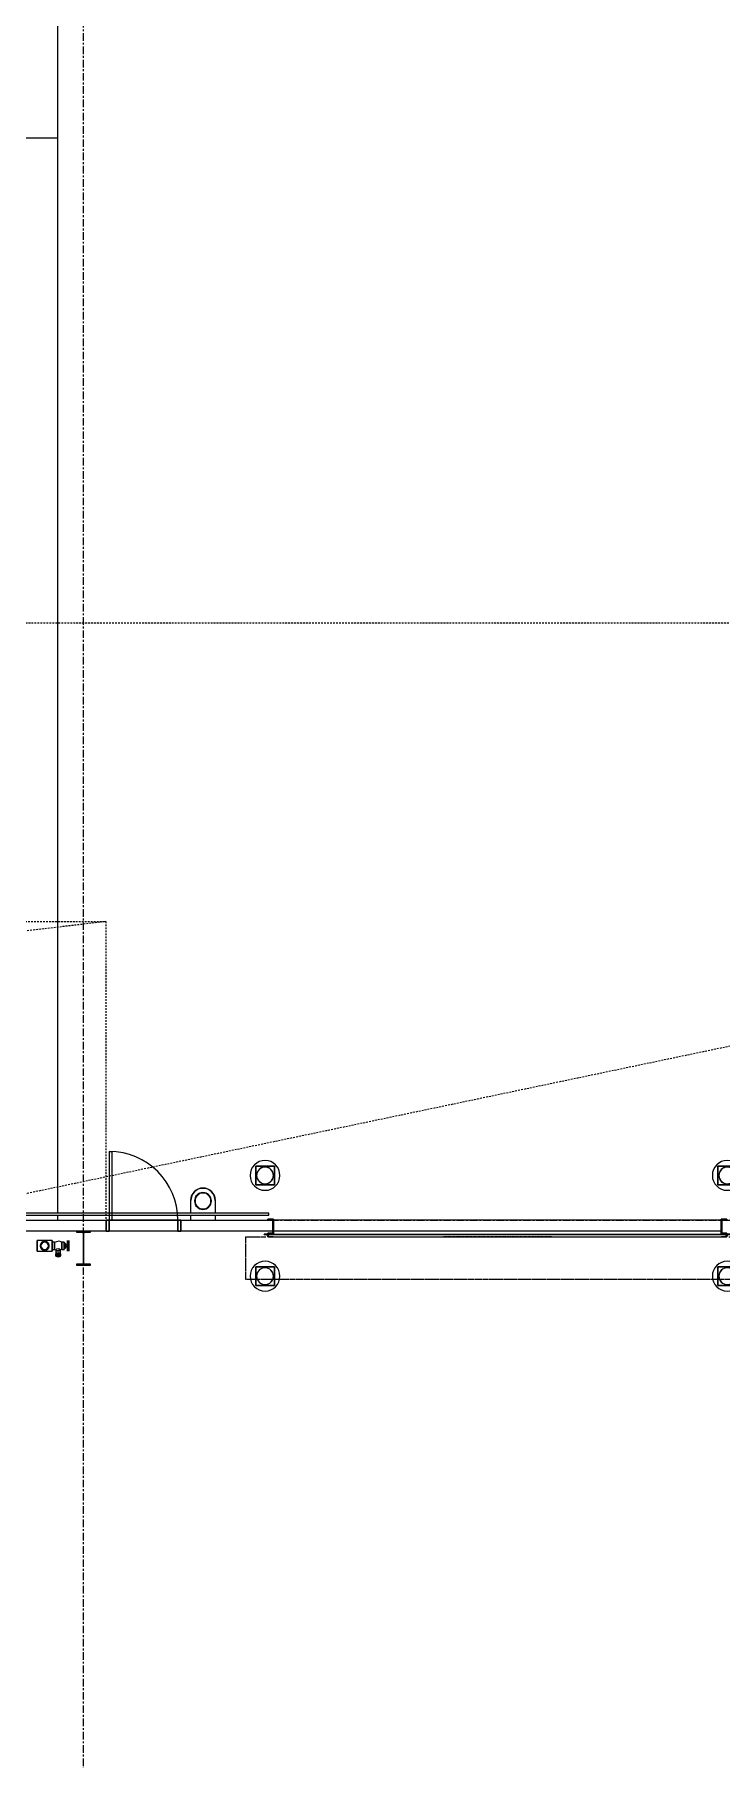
# Model space of a CAD drawing. Header units: millimetres. Extents: x -677815 to 406757, y -145898 to 39000.
# Drawn here: x 186596 to 195800, y -7227 to 15884 of the extents above; entities that cross this region are included whole.
import ezdxf

# ---------------------------------------------------------------- set-up
doc = ezdxf.new("R2010")
doc.units = ezdxf.units.MM
doc.header["$LTSCALE"] = 8
for name, pattern in [('Xref building Toll$0$_SBA Dash - Loose', [5, 3, -2]), ('Xref building Toll$0$_SBA Dash - Tight', [1.6, 1, -0.6]), ('Xref building Toll$0$CENTER', [7, 4, -1, 1, -1]), ('Xref building Toll$0$Grid Line', [22.225, 12.7, -3.175, 3.175, -3.175])]:
    doc.linetypes.add(name, pattern=pattern)
for name, color, linetype, lineweight in [('Xref building Toll$0$A-DETL', 8, 'Continuous', 9), ('Xref building Toll$0$A-DOOR', 8, 'Continuous', 9), ('Xref building Toll$0$A-DOOR-FRAM', 8, 'Continuous', 9), ('Xref building Toll$0$A-DOOR-HDLN', 8, 'Continuous', 9), ('Xref building Toll$0$A-FLOR', 8, 'Continuous', 25), ('Xref building Toll$0$A-GENM', 8, 'Continuous', 9), ('Xref building Toll$0$A-WALL', 8, 'Continuous', 9), ('Xref building Toll$0$P-PIPE', 8, 'Continuous', 9), ('Xref building Toll$0$S-COLS', 8, 'Continuous', 9)]:
    doc.layers.add(name, color=color, linetype=linetype, lineweight=lineweight)
doc.layers.add('Xref building Toll$0$S-GRID', color=8, linetype='Continuous')

# ---------------------------------------------------------------- blocks, each defined once
blk = doc.blocks.new('Xref building Toll$0$Toll Grids')
at = {"layer": 'Xref building Toll$0$S-GRID', "linetype": 'Xref building Toll$0$Grid Line'}
for p, q in [((187253, -125373.3), (187253, 36031.5)), ((-9195.8, 0), (280997.7, 0))]:
    blk.add_line(p, q, dxfattribs=at)
blk = doc.blocks.new('Xref building Toll$0$_SBA ROLLER LVDoor_C Clip At Side - 6000W x 5000H-1588131-MASTER GROUND FLOOR')
at = {"layer": 'Xref building Toll$0$A-DOOR', "linetype": 'Xref building Toll$0$CENTER'}
for p, q in [((-3300, 75), (-3300, 75)), ((3300, 75), (3300, 75)), ((-724, -147), (0, -147)), ((0, -147), (-724, -147)), ((724, -147), (0, -147)), ((724, -147), (0, -147))]:
    blk.add_line(p, q, dxfattribs=at)
at = {"layer": 'Xref building Toll$0$A-DOOR'}
for p, q in [((-3000, 87), (-3075, 87)), ((-3075, 87), (-3075, 75)), ((-3075, 75), (-3075, 87)), ((-3075, 87), (-3000, 87)), ((-3075, 87), (-3075, 87)), ((-3075, 75), (-3018, 75)), ((-3018, 75), (-3075, 75)), ((-3075, 75), (-3075, 75)), ((-3006, 63), (-3006, -89)), ((-3006, -89), (-3006, 63)), ((-3000, -113), (-3000, 87)), ((-3000, 87), (-3000, -113)), ((-3000, 87), (-3000, 87)), ((3000, 87), (3000, -113)), ((3075, 87), (3000, 87)), ((3000, 87), (3075, 87)), ((3000, -113), (3000, 87)), ((3000, 87), (3000, 87)), ((3006, -89), (3006, 63)), ((3006, 63), (3006, -89)), ((3018, 75), (3075, 75)), ((3075, 75), (3018, 75)), ((3075, 75), (3075, 87)), ((3075, 87), (3075, 75)), ((3075, 87), (3075, 87)), ((3075, 75), (3075, 75)), ((-3075, -113), (-3125, -113)), ((-3125, -113), (-3125, -118)), ((-3125, -118), (-3125, -113)), ((-3125, -113), (-3075, -113)), ((-3125, -113), (-3125, -113)), ((-3125, -118), (-3080, -118)), ((-3080, -118), (-3125, -118)), ((-3125, -118), (-3125, -118)), ((-3080, -118), (-3080, -138)), ((-3080, -138), (-3080, -118)), ((-3080, -118), (-3080, -118)), ((-3080, -138), (-3075, -138)), ((-3075, -138), (-3080, -138)), ((-3080, -138), (-3080, -138)), ((-3018, -101), (-3075, -101)), ((-3075, -101), (-3075, -113)), ((-3075, -113), (-3075, -101)), ((-3075, -101), (-3018, -101)), ((-3075, -101), (-3075, -101)), ((-3075, -113), (-3000, -113)), ((-3000, -113), (-3075, -113)), ((-3075, -113), (-3075, -113)), ((-3075, -138), (-3075, -113)), ((-3075, -113), (-3075, -138)), ((-3075, -113), (-3075, -113)), ((-3075, -138), (-3075, -138)), ((3068, -117), (-3068, -117)), ((-3068, -117), (-3068, -147)), ((3068, -117), (-3068, -117)), ((-3068, -117), (-3068, -147)), ((-3068, -117), (3068, -117)), ((-3068, -117), (-3068, -117)), ((-3068, -117), (-3068, -147)), ((-3068, -147), (3068, -147)), ((-3068, -147), (3068, -147)), ((-3068, -147), (3068, -147)), ((-3068, -147), (-3068, -147)), ((-3000, -113), (-3000, -113)), ((3000, -113), (3075, -113)), ((3075, -113), (3000, -113)), ((3000, -113), (3000, -113)), ((3075, -101), (3018, -101)), ((3018, -101), (3075, -101)), ((3068, -147), (3068, -117)), ((3068, -147), (3068, -117)), ((3068, -147), (3068, -117)), ((3068, -117), (3068, -117)), ((3068, -147), (3068, -147)), ((3075, -113), (3075, -101)), ((3075, -101), (3075, -113)), ((3075, -101), (3075, -101)), ((3075, -113), (3075, -113)), ((3125, -113), (3075, -113)), ((3075, -113), (3075, -138)), ((3075, -138), (3075, -113)), ((3075, -113), (3125, -113)), ((3075, -113), (3075, -113)), ((3075, -138), (3080, -138)), ((3080, -138), (3075, -138)), ((3075, -138), (3075, -138)), ((3080, -118), (3125, -118)), ((3080, -138), (3080, -118)), ((3080, -118), (3080, -138)), ((3125, -118), (3080, -118)), ((3080, -118), (3080, -118)), ((3080, -138), (3080, -138)), ((3125, -118), (3125, -113)), ((3125, -113), (3125, -118)), ((3125, -113), (3125, -113)), ((3125, -118), (3125, -118))]:
    blk.add_line(p, q, dxfattribs=at)
at = {"layer": 'Xref building Toll$0$A-DOOR', "linetype": 'Xref building Toll$0$_SBA Dash - Tight'}
for p, q in [((-3375, -147), (-3100, -147)), ((-3375, -147), (-3375, -717)), ((3100, -147), (3375, -147)), ((3375, -147), (3375, -717)), ((-3375, -717), (3375, -717))]:
    blk.add_line(p, q, dxfattribs=at)
at = {"layer": 'Xref building Toll$0$A-DOOR'}
for centre, start, end in [((-3018, 63), 0, 90), ((-3018, 63), 0, 90), ((3018, 63), 90, 180), ((3018, 63), 90, 180), ((-3018, -89), 270, 0), ((-3018, -89), 270, 0), ((3018, -89), 180, 270), ((3018, -89), 180, 270)]:
    blk.add_arc(centre, 12, start, end, dxfattribs=at)
at = {"layer": 'Xref building Toll$0$A-DOOR-FRAM'}
for p, q in [((-3062, 75), (-3062, 75)), ((3062, 75), (-3062, 75)), ((3062, 75), (3062, 75)), ((-3075, -151), (-3075, -113)), ((-3075, -113), (-3005, -113)), ((-3075, -113), (-3075, -113)), ((-3005, -151), (-3075, -151)), ((-3075, -151), (-3075, -151)), ((-3005, -115), (-3073, -115)), ((-3073, -115), (-3073, -149)), ((-3073, -115), (-3073, -115)), ((-3073, -149), (-3005, -149)), ((-3073, -149), (-3073, -149)), ((-3005, -113), (-3005, -115)), ((-3005, -113), (-3005, -113)), ((-3005, -115), (-3005, -115)), ((-3005, -149), (-3005, -151)), ((-3005, -149), (-3005, -149)), ((-3005, -151), (-3005, -151)), ((3005, -115), (3005, -113)), ((3005, -113), (3075, -113)), ((3005, -113), (3005, -113)), ((3073, -115), (3005, -115)), ((3005, -115), (3005, -115)), ((3005, -149), (3073, -149)), ((3005, -151), (3005, -149)), ((3005, -149), (3005, -149)), ((3075, -151), (3005, -151)), ((3005, -151), (3005, -151)), ((3073, -149), (3073, -115)), ((3073, -115), (3073, -115)), ((3073, -149), (3073, -149)), ((3075, -113), (3075, -151)), ((3075, -113), (3075, -113)), ((3075, -151), (3075, -151))]:
    blk.add_line(p, q, dxfattribs=at)
at = {"layer": 'Xref building Toll$0$A-DOOR-FRAM', "lineweight": 18}
for p, q in [((-3005, -113), (-3075, -113)), ((-3075, -113), (-3075, -151)), ((-3075, -151), (-3005, -151)), ((-3073, -149), (-3073, -115)), ((-3073, -115), (-3005, -115)), ((-3005, -149), (-3073, -149)), ((-3005, -115), (-3005, -113)), ((-3005, -151), (-3005, -149)), ((3075, -113), (3005, -113)), ((3005, -113), (3005, -115)), ((3005, -115), (3073, -115)), ((3005, -149), (3005, -151)), ((3073, -149), (3005, -149)), ((3005, -151), (3075, -151)), ((3073, -115), (3073, -149)), ((3075, -151), (3075, -113))]:
    blk.add_line(p, q, dxfattribs=at)
blk = doc.blocks.new('Xref building Toll$0$Removable - Bollard Cast-In - 165 Bollard 1200 high - B2-623364-MASTER GROUND FLOOR')
at = {"layer": 'Xref building Toll$0$A-GENM'}
for p, q in [((122, 187), (-128, 187)), ((-128, 187), (-128, -63)), ((-128, -63), (-128, 187)), ((-128, 187), (122, 187)), ((-128, 187), (-128, 187)), ((122, -63), (122, 187)), ((122, 187), (122, -63)), ((122, 187), (122, 187)), ((-128, -63), (122, -63)), ((122, -63), (-128, -63)), ((-128, -63), (-128, -63)), ((122, -63), (122, -63))]:
    blk.add_line(p, q, dxfattribs=at)
for radius, start, end in [(200, 360, 180), (200, 0, 180), (200, 360, 180), (200, 0, 180), (200, 180, 360), (200, 180, 360), (200, 180, 360), (200, 180, 360), (113, 360, 180), (112, 0, 180), (113, 180, 360), (112, 180, 360)]:
    blk.add_arc((-3, 62), radius, start, end, dxfattribs=at)
blk = doc.blocks.new('Xref building Toll$0$UB-Universal Beam-Column - C1_5_460UB67-1338434-MASTER GROUND FLOOR')
at = {"layer": 'Xref building Toll$0$S-COLS', "lineweight": 18}
for p, q in [((95, 227), (-95, 227)), ((-95, 227), (-95, 214.3)), ((-95, 214.3), (-15.65, 214.3)), ((-4.25, 202.9), (-4.25, -202.9)), ((4.25, -202.9), (4.25, 202.9)), ((15.65, 214.3), (95, 214.3)), ((95, 214.3), (95, 227)), ((-15.65, -214.3), (-95, -214.3)), ((-95, -214.3), (-95, -227)), ((-95, -227), (95, -227)), ((95, -214.3), (15.65, -214.3)), ((95, -227), (95, -214.3))]:
    blk.add_line(p, q, dxfattribs=at)
at = {"layer": 'Xref building Toll$0$S-COLS'}
for p, q in [((-95, 227), (-95, 227)), ((-95, 214.3), (-95, 214.3)), ((95, 227), (95, 227)), ((95, 214.3), (95, 214.3)), ((-95, -214.3), (-95, -214.3)), ((-95, -227), (-95, -227)), ((95, -214.3), (95, -214.3)), ((95, -227), (95, -227))]:
    blk.add_line(p, q, dxfattribs=at)
at = {"layer": 'Xref building Toll$0$S-COLS', "lineweight": 18}
for centre, start, end in [((-15.65, 202.9), 0, 90), ((15.65, 202.9), 90, 180), ((-15.65, -202.9), 270, 0), ((15.65, -202.9), 180, 270)]:
    blk.add_arc(centre, 11.4, start, end, dxfattribs=at)
blk = doc.blocks.new('Xref building Toll$0$DWP_Downpipe - 225mm-1784091-MASTER GROUND FLOOR')
at = {"layer": 'Xref building Toll$0$P-PIPE'}
for radius, start, end in [(113, 0, 180), (112, 0, 180), (107, 0, 180), (108, 360, 180), (113, 180, 360), (112, 180, 0), (107, 180, 360), (108, 180, 360)]:
    blk.add_arc((-34, -236), radius, start, end, dxfattribs=at)
blk = doc.blocks.new('Xref building Toll$0$IVS-GM-DownPipe Cover - DP 225mm-V82-MASTER GROUND FLOOR')
at = {"layer": 'Xref building Toll$0$A-GENM'}
for p, q in [((-166, 0), (-166, -170)), ((-162, -170), (-162, 0)), ((162, 0), (162, -170)), ((-166, -199), (-166, -264)), ((-162, -264), (-162, -199)), ((162, -199), (162, -264)), ((166, -170), (166, 0)), ((166, -264), (166, -199))]:
    blk.add_line(p, q, dxfattribs=at)
for radius, start in [(166, 360), (162, 0)]:
    blk.add_arc((0, 0), radius, start, 180, dxfattribs=at)
blk = doc.blocks.new('Xref building Toll$0$_SBA 1SWING SPDoor 01a - 920W x 2040H WD-1991710-MASTER GROUND FLOOR')
at = {"layer": 'Xref building Toll$0$A-DOOR'}
for p, q in [((-500, -75), (-500, 75)), ((-460, 75), (-500, 75)), ((-500, 75), (-500, 75)), ((-460, 75), (-500, 75)), ((-500, 75), (-500, -75)), ((-460, 75), (-460, 75)), ((-460, 75), (-460, -75)), ((-460, -75), (-460, 75)), ((460, 75), (500, 75)), ((460, -75), (460, 75)), ((460, 75), (460, 75)), ((500, 75), (460, 75)), ((460, 75), (460, -75)), ((500, 75), (500, -75)), ((500, 75), (500, 75)), ((500, -75), (500, 75)), ((-500, -75), (-500, -75)), ((-500, -75), (-460, -75)), ((-500, -75), (-460, -75)), ((-460, -75), (-460, -75)), ((420, -75), (420, -995)), ((460, -75), (420, -75)), ((460, -995), (460, -75)), ((500, -75), (460, -75)), ((460, -75), (460, -75)), ((460, -75), (500, -75)), ((500, -75), (500, -75)), ((460, -995), (420, -995))]:
    blk.add_line(p, q, dxfattribs=at)
blk.add_arc((460, -75), 920, 180, 270, dxfattribs=at)
at = {"layer": 'Xref building Toll$0$A-DOOR-HDLN'}
blk.add_line((-460, -75), (460, -75), dxfattribs=at)
blk = doc.blocks.new('Xref building Toll$0$HYD-SINGLE HEAD - Standard-1798686-MASTER GROUND FLOOR')
at = {"layer": 'Xref building Toll$0$A-GENM'}
for p, q in [((186, 128), (-14, 128)), ((-14, -12), (-14, 128)), ((-14, 128), (-14, -12)), ((186, -12), (186, 128)), ((186, 128), (186, -12)), ((217, 108), (186, 108)), ((186, 8), (186, 108)), ((186, 108), (186, 8)), ((186, 8), (217, 8)), ((217, 108), (217, 58)), ((217, 58), (217, 108)), ((217, 58), (217, 8)), ((217, 8), (217, 58)), ((236, 4), (236, -54)), ((296, -54), (296, 4)), ((347, 108), (315, 108)), ((315, 58), (315, 108)), ((315, 108), (315, 58)), ((315, 8), (315, 58)), ((315, 58), (315, 8)), ((315, 8), (347, 8)), ((347, 108), (347, 8)), ((347, 8), (347, 108)), ((367, 88), (347, 88)), ((347, 88), (347, 28)), ((347, 28), (347, 88)), ((347, 28), (367, 28)), ((367, 88), (367, 28)), ((367, 28), (367, 88)), ((400, 68), (367, 68)), ((367, 68), (367, 48)), ((367, 48), (367, 68)), ((367, 48), (400, 48)), ((390, 128), (390, -12)), ((400, 128), (400, 128)), ((400, 128), (400, 128)), ((400, 48), (400, 68)), ((400, 68), (400, 48)), ((410, -12), (410, 128)), ((-14, -12), (186, -12)), ((231, -54), (231, -71)), ((301, -71), (301, -54)), ((400, -12), (400, -12)), ((400, -12), (400, -12))]:
    blk.add_line(p, q, dxfattribs=at)
at = {"layer": 'Xref building Toll$0$A-GENM', "flags": 128}
for points in [[(217, 108), (282, 127), (315, 108)], [(315, 8), (251, -10), (217, 8)], [(390, -12), (390, 21), (390, 88), (390, 128), (390, 128)], [(390, 128), (390, 96), (390, 29), (390, -11), (390, -12)], [(410, 128), (410, 96), (410, 29), (410, -11), (410, -12)], [(410, -12), (410, 21), (410, 88), (410, 128), (410, 128)]]:
    blk.add_lwpolyline(points, dxfattribs=at)
at = {"layer": 'Xref building Toll$0$A-GENM'}
for centre, radius, start, end in [((86, 58), 60, 90, 270), ((86, 58), 50, 90, 270), ((86, 58), 50, 90, 270), ((86, 58), 60, 270, 90), ((86, 58), 50, 270, 90), ((86, 58), 50, 270, 90), ((400, 58), 10, 90, 270), ((400, 58), 10, 90, 270), ((400, 58), 10, 270, 90), ((400, 58), 10, 270, 90)]:
    blk.add_arc(centre, radius, start, end, dxfattribs=at)
for centre, major_axis, start_param, end_param in [((266, 4), (-30, 0), 3.141593, 6.283185), ((266, 4), (-30, 0), 0, 3.141593), ((266, -54), (-35, 0), 3.141593, 6.283185), ((266, -71), (-35, 0), 3.141593, 6.283185), ((266, -54), (-35, 0), 0, 3.141593), ((266, -71), (-35, 0), 0, 3.141593), ((266, -54), (30, 0), 0, 3.141593), ((266, -54), (-30, 0), 0, 3.141593)]:
    blk.add_ellipse(centre, major_axis=major_axis, ratio=0.5, start_param=start_param, end_param=end_param, dxfattribs=at)
for points in [[(86, 118), (83, 118), (79, 118), (74, 117), (71, 116), (69, 116), (67, 115), (64, 114), (61, 113), (58, 111), (56, 110), (53, 109), (51, 107), (46, 103), (42, 99), (37, 92), (33, 86), (31, 81), (29, 76), (28, 72), (27, 68), (27, 63), (26, 58), (27, 54), (27, 48), (29, 42), (31, 36), (32, 32), (34, 29), (37, 24), (42, 18), (46, 14), (50, 11), (52, 9), (54, 8), (56, 7), (58, 6), (61, 4), (64, 3), (67, 2), (69, 1), (71, 1), (74, 0), (79, -1), (83, -1), (86, -2)], [(86, -2), (90, -1), (94, -1), (99, 0), (102, 1), (104, 1), (106, 2), (109, 3), (112, 4), (115, 6), (117, 7), (119, 8), (122, 10), (126, 14), (131, 18), (136, 25), (140, 31), (142, 36), (144, 40), (145, 45), (146, 49), (146, 54), (146, 58), (146, 63), (146, 69), (144, 75), (142, 81), (141, 85), (139, 88), (136, 93), (131, 99), (126, 103), (123, 106), (121, 108), (119, 109), (117, 110), (115, 111), (112, 113), (109, 114), (106, 115), (104, 116), (102, 116), (99, 117), (94, 118), (90, 118), (86, 118)]]:
    blk.add_open_spline(points, degree=3, knots=[0, 0, 0, 0, 0.045455, 0.068182, 0.079545, 0.090909, 0.102273, 0.113636, 0.136364, 0.159091, 0.170455, 0.181818, 0.204545, 0.227273, 0.272727, 0.318182, 0.363636, 0.386364, 0.409091, 0.431818, 0.454545, 0.477273, 0.5, 0.522727, 0.545455, 0.590909, 0.613636, 0.636364, 0.659091, 0.681818, 0.727273, 0.772727, 0.795455, 0.806818, 0.818182, 0.829545, 0.840909, 0.863636, 0.886364, 0.897727, 0.909091, 0.920455, 0.931818, 0.954545, 1, 1, 1, 1], dxfattribs=at)
blk = doc.blocks.new('Xref building Toll$0$building block 28092016')
at = {"layer": 'Xref building Toll$0$A-DETL', "linetype": 'Xref building Toll$0$_SBA Dash - Loose'}
for p, q in [((907346, -663499), (945520, -663499)), ((945520, -663499), (907346, -671499)), ((875820, -667499), (910103, -667499)), ((910103, -667499), (875820, -671549)), ((910103, -667499), (910103, -671499))]:
    blk.add_line(p, q, dxfattribs=at)
at = {"layer": 'Xref building Toll$0$A-FLOR'}
for p, q in [((909458, -671405), (909458, -648499)), ((875820, -656999), (909458, -656999)), ((909458, -671499), (909458, -671434)), ((918346, -671499), (912346, -671499))]:
    blk.add_line(p, q, dxfattribs=at)
at = {"layer": 'Xref building Toll$0$A-WALL'}
for p, q in [((908536, -671499), (912340, -671499)), ((912340, -671649), (912340, -671499)), ((909708, -671649), (908536, -671649)), ((912340, -671649), (909898, -671649)), ((918346, -671649), (912346, -671649))]:
    blk.add_line(p, q, dxfattribs=at)
at = {"layer": 'Xref building Toll$0$A-WALL', "lineweight": 18}
for p, q in [((912287, -671405), (908605, -671405)), ((908605, -671434), (912287, -671434)), ((912287, -671434), (912287, -671405))]:
    blk.add_line(p, q, dxfattribs=at)
at = {"layer": 'Xref building Toll$0$A-DOOR', "rotation": 180}
blk.add_blockref('Xref building Toll$0$_SBA 1SWING SPDoor 01a - 920W x 2040H WD-1991710-MASTER GROUND FLOOR', (910606, -671574), dxfattribs=at)
at = {"layer": 'Xref building Toll$0$A-DOOR'}
blk.add_blockref('Xref building Toll$0$_SBA ROLLER LVDoor_C Clip At Side - 6000W x 5000H-1588131-MASTER GROUND FLOOR', (915346, -671574), dxfattribs=at)
at = {"layer": 'Xref building Toll$0$A-GENM'}
for name, p in [('Xref building Toll$0$Removable - Bollard Cast-In - 165 Bollard 1200 high - B2-623364-MASTER GROUND FLOOR', (912237, -670962)), ('Xref building Toll$0$Removable - Bollard Cast-In - 165 Bollard 1200 high - B2-623364-MASTER GROUND FLOOR', (918430, -670962)), ('Xref building Toll$0$IVS-GM-DownPipe Cover - DP 225mm-V82-MASTER GROUND FLOOR', (911403, -671236)), ('Xref building Toll$0$HYD-SINGLE HEAD - Standard-1798686-MASTER GROUND FLOOR', (909196, -671902)), ('Xref building Toll$0$Removable - Bollard Cast-In - 165 Bollard 1200 high - B2-623364-MASTER GROUND FLOOR', (912237, -672312)), ('Xref building Toll$0$Removable - Bollard Cast-In - 165 Bollard 1200 high - B2-623364-MASTER GROUND FLOOR', (918430, -672312))]:
    blk.add_blockref(name, p, dxfattribs=at)
at = {"layer": 'Xref building Toll$0$P-PIPE', "rotation": 180}
blk.add_blockref('Xref building Toll$0$DWP_Downpipe - 225mm-1784091-MASTER GROUND FLOOR', (911369, -671479), dxfattribs=at)
at = {"layer": 'Xref building Toll$0$S-COLS'}
blk.add_blockref('Xref building Toll$0$UB-Universal Beam-Column - C1_5_460UB67-1338434-MASTER GROUND FLOOR', (909803, -671876), dxfattribs=at)
blk = doc.blocks.new('Xref building Toll')
for name, p in [('Xref building Toll$0$Toll Grids', (0, 0)), ('Xref building Toll$0$building block 28092016', (-722550, 671499))]:
    blk.add_blockref(name, p)

msp = doc.modelspace()

# ---------------------------------------------------------------- block references
msp.add_blockref('Xref building Toll', (0, 0))

doc.saveas('drawing.dxf')
